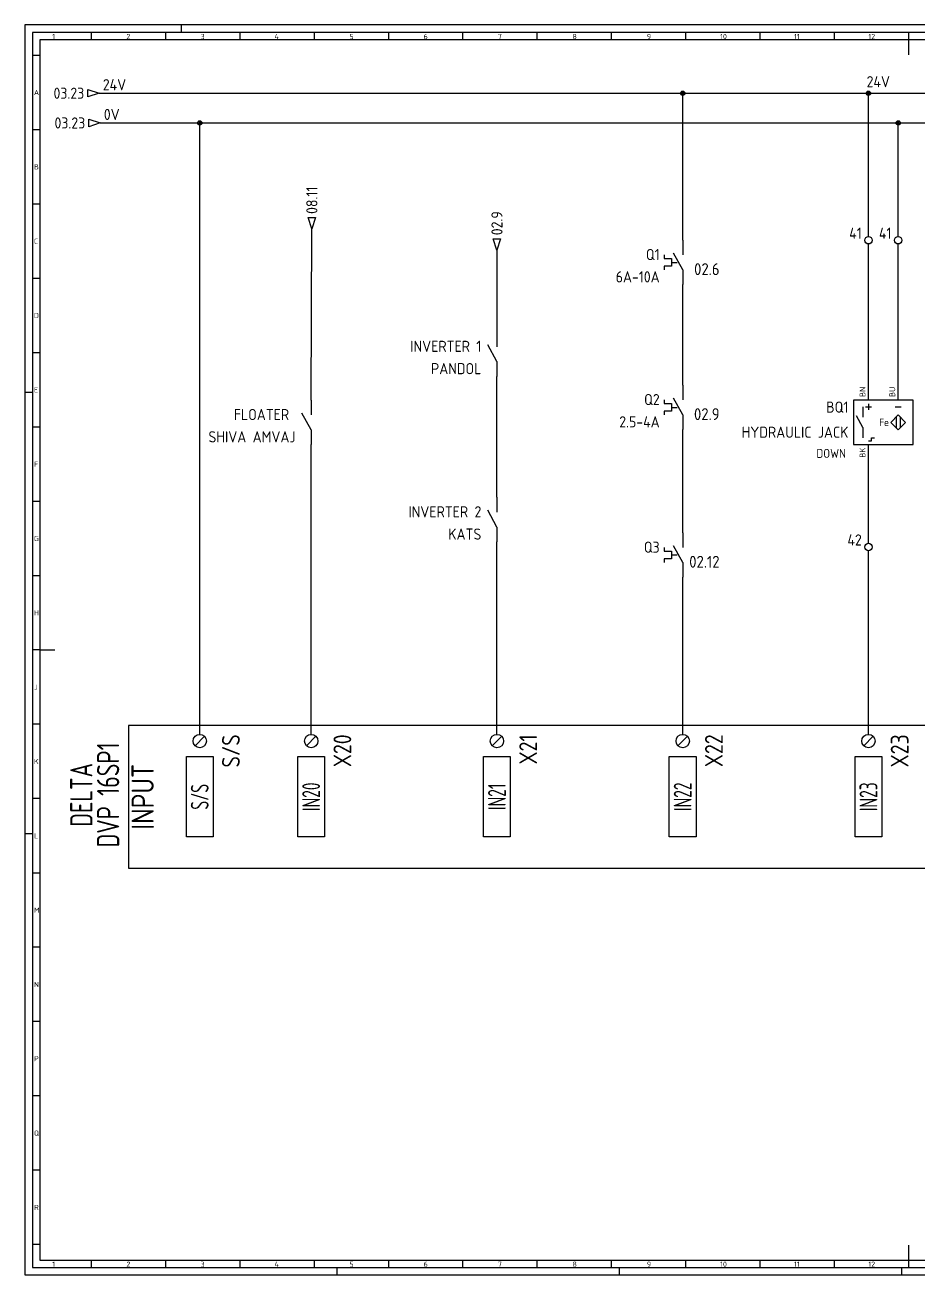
# Model space of a CAD drawing. Header units: millimetres. Extents: x 0 to 1189, y 5 to 846.
# Drawn here: x 0 to 600, y 5 to 846 of the extents above; entities that cross this region are included whole.
import ezdxf
from ezdxf.enums import TextEntityAlignment as Align

# ---------------------------------------------------------------- set-up
doc = ezdxf.new("R2010")
doc.units = ezdxf.units.MM
doc.header["$LTSCALE"] = 12
for name, color, linetype in [('035', 5, 'Continuous'), ('07', 7, 'Continuous'), ('DESC', 1, 'Continuous'), ('DESCCHILD', 20, 'Continuous'), ('MISC', 2, 'Continuous'), ('RED_2.5mm^2', 1, 'Continuous'), ('SYMS', 7, 'Continuous'), ('TAGS', 51, 'Continuous'), ('TERMS', 4, 'Continuous'), ('WIRENO', 70, 'Continuous'), ('WIREREF_DEST', 61, 'Continuous'), ('XREF', 7, 'Continuous'), ('XREFCHILD', 134, 'Continuous')]:
    doc.layers.add(name, color=color, linetype=linetype)
doc.styles.add('ISO Proportional', font='isocp.shx')
doc.styles.add('WD_IEC', font='ISOCP2.shx', dxfattribs={"width": 0.9, "height": 4})

# ---------------------------------------------------------------- blocks, each defined once
blk = doc.blocks.new('IEC_border_a0')
at = {"layer": '035', "color": 0}
for p, q in [((0, 841), (0, 0)), ((1189, 841), (0, 841)), ((44.5, 836), (44.5, 831)), ((94.5, 836), (94.5, 831)), ((105, 841), (105, 836)), ((144.5, 836), (144.5, 831)), ((194.5, 836), (194.5, 831)), ((244.5, 836), (244.5, 831)), ((294.5, 836), (294.5, 831)), ((344.5, 836), (344.5, 831)), ((394.5, 836), (394.5, 831)), ((444.5, 836), (444.5, 831)), ((494.5, 836), (494.5, 831)), ((544.5, 836), (544.5, 831)), ((594.5, 836), (594.5, 831)), ((9.98, 820.54), (5, 820.54)), ((9.98, 770.54), (5, 770.54)), ((9.98, 720.54), (5, 720.54)), ((9.98, 670.54), (5, 670.54)), ((9.98, 620.54), (5, 620.54)), ((0, 594), (5, 594)), ((10, 570.5), (5.02, 570.5)), ((10, 520.5), (5, 520.5)), ((10, 470.5), (5.02, 470.5)), ((10, 420.5), (5.02, 420.5)), ((10, 370.5), (5.02, 370.5)), ((10, 320.5), (5.02, 320.5)), ((0, 297), (5, 297)), ((10.02, 270.46), (5.03, 270.46)), ((10.02, 220.46), (5.03, 220.46)), ((10.02, 170.46), (5.03, 170.46)), ((10.02, 120.46), (5.03, 120.46)), ((10.02, 70.46), (5.03, 70.46)), ((10.03, 20.42), (5.05, 20.42)), ((44.5, 10), (44.5, 5)), ((94.5, 10), (94.5, 5)), ((144.5, 10), (144.5, 5)), ((194.5, 10), (194.5, 5)), ((244.5, 10), (244.5, 5)), ((294.5, 10), (294.5, 5)), ((344.5, 10), (344.5, 5)), ((394.5, 10), (394.5, 5)), ((444.5, 10), (444.5, 5)), ((494.5, 10), (494.5, 5)), ((544.5, 10), (544.5, 5)), ((594.5, 10), (594.5, 5)), ((0, 0), (1189, 0)), ((210, 0), (210, 5)), ((400, 0), (400, 5)), ((590, 0), (590, 5))]:
    blk.add_line(p, q, dxfattribs=at)
blk.add_lwpolyline([(10, 10), (1179, 10), (1179, 831), (10, 831)], close=True, dxfattribs=at)
at = {"layer": '07', "color": 0}
for p, q in [((594.5, 831), (594.5, 821)), ((10, 420.5), (20, 420.5)), ((594.5, 20), (594.5, 10))]:
    blk.add_line(p, q, dxfattribs=at)
blk.add_lwpolyline([(5, 5), (1184, 5), (1184, 836), (5, 836)], close=True, dxfattribs=at)
at = {"layer": '035', "color": 0, "style": 'ISO Proportional'}
for s, p in [('1', (18.31, 831.5)), ('2', (68.23, 831.5)), ('3', (118.18, 831.5)), ('4', (167.88, 831.5)), ('5', (218.34, 831.5)), ('6', (268.19, 831.5)), ('7', (318.17, 831.5)), ('8', (368.42, 831.5)), ('9', (418.46, 831.5)), ('10', (467.72, 831.5)), ('11', (517.49, 831.5)), ('12', (567.49, 831.5)), ('A', (6, 793.79)), ('B', (6, 743.79)), ('C', (6, 693.79)), ('D', (6, 643.79)), ('E', (6.02, 593.75)), ('F', (6.02, 543.75)), ('G', (6.02, 493.75)), ('H', (6.02, 443.75)), ('J', (6.02, 393.75)), ('K', (6.02, 343.75)), ('L', (6.03, 293.72)), ('M', (6.03, 243.72)), ('N', (6.03, 193.72)), ('P', (6.03, 143.72)), ('Q', (6.03, 93.72)), ('R', (6.05, 43.68)), ('1', (18.31, 5.5)), ('2', (68.23, 5.5)), ('3', (118.18, 5.5)), ('4', (167.88, 5.5)), ('5', (218.34, 5.5)), ('6', (268.19, 5.5)), ('7', (318.17, 5.5)), ('8', (368.42, 5.5)), ('9', (418.46, 5.5)), ('10', (467.72, 5.5)), ('11', (517.49, 5.5)), ('12', (567.49, 5.5))]:
    blk.add_text(s, height=3.5, dxfattribs=at).set_placement(p)
blk = doc.blocks.new('PLCIO_F85')
blk.add_line((1036, 48), (1036, -48))
at = {"layer": 'SYMS'}
for p, q in [((-48, 48), (-48, -48)), ((1036, 48), (-48, 48)), ((-3.18, 34.32), (3.18, 40.68)), ((71.82, 34.32), (78.18, 40.68)), ((196.82, 34.32), (203.18, 40.68)), ((321.82, 34.32), (328.18, 40.68)), ((446.82, 34.32), (453.18, 40.68)), ((571.82, 34.32), (578.18, 40.68)), ((696.82, 34.32), (703.18, 40.68)), ((821.82, 34.32), (828.18, 40.68)), ((946.82, 34.32), (953.18, 40.68)), ((-9, -27), (-9, 27)), ((-9, 27), (9, 27)), ((9, 27), (9, -27)), ((66, -27), (66, 27)), ((66, 27), (84, 27)), ((84, 27), (84, -27)), ((191, -27), (191, 27)), ((191, 27), (209, 27)), ((209, 27), (209, -27)), ((316, -27), (316, 27)), ((316, 27), (334, 27)), ((334, 27), (334, -27)), ((441, -27), (441, 27)), ((441, 27), (459, 27)), ((459, 27), (459, -27)), ((566, -27), (566, 27)), ((566, 27), (584, 27)), ((584, 27), (584, -27)), ((691, -27), (691, 27)), ((691, 27), (709, 27)), ((709, 27), (709, -27)), ((816, -27), (816, 27)), ((816, 27), (834, 27)), ((834, 27), (834, -27)), ((941, -27), (941, 27)), ((941, 27), (959, 27)), ((959, 27), (959, -27)), ((9, -27), (-9, -27)), ((84, -27), (66, -27)), ((209, -27), (191, -27)), ((334, -27), (316, -27)), ((459, -27), (441, -27)), ((584, -27), (566, -27)), ((709, -27), (691, -27)), ((834, -27), (816, -27)), ((959, -27), (941, -27)), ((-48, -48), (1036, -48))]:
    blk.add_line(p, q, dxfattribs=at)
for centre in [(0, 37.5), (75, 37.5), (200, 37.5), (325, 37.5), (450, 37.5), (575, 37.5), (700, 37.5), (825, 37.5), (950, 37.5)]:
    blk.add_circle(centre, 4.5, dxfattribs=at)
at = {"layer": 'SYMS', "style": 'WD_IEC', "width": 0.9}
for tag, p in [('TERMDESC02', (81.25, 60)), ('TERMDESC03', (206.25, 60)), ('TERMDESC04', (331.25, 60)), ('TERMDESC05', (456.25, 60)), ('TERMDESC06', (581.25, 60)), ('TERMDESC08', (831.25, 60)), ('TERMDESC09', (956.25, 60)), ('TERMDESC01', (6.25, 60)), ('TERMDESC07', (706.25, 60))]:
    blk.add_attdef(tag, text='', height=12, rotation=90, dxfattribs=at).set_placement(p, align=Align.TOP_LEFT)
at = {"layer": 'SYMS', "style": 'WD_IEC', "width": 0.9, "flags": 1}
for tag, p in [('X2TERM01', (0, 42)), ('X2TERM02', (75, 42)), ('X2TERM03', (200, 42)), ('X2TERM04', (325, 42)), ('X2TERM05', (450, 42)), ('X2TERM06', (575, 42)), ('X2TERM07', (700, 42)), ('X2TERM08', (825, 42)), ('X2TERM09', (950, 42))]:
    blk.add_attdef(tag, text='', height=1.92, rotation=90, dxfattribs=at).set_placement(p, align=Align.RIGHT)
at = {"layer": 'SYMS', "style": 'WD_IEC', "width": 0.9}
for tag, p in [('TERM01', (15, 42)), ('TERM02', (90, 42)), ('TERM03', (215, 42)), ('TERM04', (340, 42)), ('TERM05', (465, 42)), ('TERM06', (590, 42)), ('TERM07', (715, 42)), ('TERM08', (840, 42)), ('TERM09', (965, 42))]:
    blk.add_attdef(tag, text='', height=12, rotation=90, dxfattribs=at).set_placement(p, align=Align.TOP_RIGHT)
at = {"layer": 'SYMS', "style": 'WD_IEC'}
for tag, width, p in [('LINE1', 0.9, (-87, 0)), ('LINE2', 0.9, (-69, 0)), ('DESC', 0.9, (-50.84, 0)), ('INST', 0.8, (-159, 0)), ('LOC', 0.8, (-141, 0)), ('MFG', 0.8, (-123, 0)), ('CAT', 0.8, (-105, 0)), ('TAG', 0.9, (-30.87, 0))]:
    blk.add_attdef(tag, text='', height=15, rotation=90, dxfattribs=dict(at, width=width)).set_placement(p, align=Align.CENTER)
at = {"layer": 'SYMS', "style": 'WD_IEC', "width": 0.7}
for tag, p in [('TAGA02', (75, 0)), ('TAGA03', (200, 0)), ('TAGA04', (325, 0)), ('TAGA05', (450, 0)), ('TAGA06', (575, 0)), ('TAGA07', (700, 0)), ('TAGA08', (825, 0)), ('TAGA09', (950, 0)), ('TAGA01', (0, 0))]:
    blk.add_attdef(tag, text='', height=12, rotation=90, dxfattribs=at).set_placement(p, align=Align.MIDDLE_CENTER)
at = {"layer": 'SYMS', "linetype": 'Continuous', "style": 'WD_IEC', "width": 0.9, "flags": 9}
blk.add_attdef('ASSYCODE', text='', height=1.92, rotation=90, dxfattribs=at).set_placement((-102.85, -22.08), align=Align.CENTER)
at = {"layer": 'SYMS', "style": 'WD_IEC', "width": 0.9}
for tag, p in [('DESCA01', (-9, -111)), ('DESCB01', (9, -111)), ('DESCC01', (27, -111)), ('DESCD01', (45, -111)), ('DESCE01', (63, -111)), ('DESCA02', (66, -111)), ('DESCB02', (84, -111)), ('DESCC02', (102, -111)), ('DESCD02', (120, -111)), ('DESCE02', (138, -111)), ('DESCA03', (191, -111)), ('DESCB03', (209, -111)), ('DESCC03', (227, -111)), ('DESCD03', (245, -111)), ('DESCE03', (263, -111)), ('DESCA04', (316, -111)), ('DESCB04', (334, -111)), ('DESCC04', (352, -111)), ('DESCD04', (370, -111)), ('DESCE04', (388, -111)), ('DESCA05', (441, -111)), ('DESCB05', (459, -111)), ('DESCC05', (477, -111)), ('DESCD05', (495, -111)), ('DESCE05', (513, -111)), ('DESCA06', (566, -111)), ('DESCB06', (584, -111)), ('DESCC06', (602, -111)), ('DESCD06', (620, -111)), ('DESCE06', (638, -111)), ('DESCA07', (691, -111)), ('DESCB07', (709, -111)), ('DESCC07', (727, -111)), ('DESCD07', (745, -111)), ('DESCE07', (763, -111)), ('DESCA08', (816, -111)), ('DESCB08', (834, -111)), ('DESCC08', (852, -111)), ('DESCD08', (870, -111)), ('DESCE08', (888, -111)), ('DESCA09', (941, -111)), ('DESCB09', (959, -111)), ('DESCC09', (977, -111)), ('DESCD09', (995, -111)), ('DESCE09', (1013, -111))]:
    blk.add_attdef(tag, text='', height=15, rotation=90, dxfattribs=at).set_placement(p, align=Align.RIGHT)
blk = doc.blocks.new('WDDOT')
for radius in [0.72, 0.449, 0.223]:
    blk.add_circle((0, 0), radius)
blk = doc.blocks.new('VCR21')
for p, q in [((0, 7.5), (0, 2.5)), ((0, -2.5), (-3.12, 3.12)), ((0, -2.5), (0, -7.5))]:
    blk.add_line(p, q)
at = {"style": 'WD_IEC'}
for tag, p in [('INST', (-5.25, 6.75)), ('LOC', (-5.25, 3.75)), ('TAG2', (-5.25, 0.75)), ('XREF', (-5.25, -3.75)), ('DESC2', (-5.25, -9.75)), ('DESC1', (-5.25, -6.75)), ('DESC3', (-5.25, -12.75))]:
    blk.add_attdef(tag, text='', height=2.5, dxfattribs=at).set_placement(p, align=Align.RIGHT)
blk.add_attdef('TERM01', text='', height=2, rotation=90, dxfattribs=at).set_placement((-1, 7.5), align=Align.RIGHT)
at = {"style": 'WD_IEC', "flags": 1}
for tag, p, height in [('X2TERM01', (0, 7.5), 0.32), ('X4LINK', (-2.75, 0), 0.32), ('X1LINK', (-0.5, 0), 0.32), ('CONTACT', (4, -3.5), 1), ('FAMILY', (4, -5), 1), ('COMMON', (5.25, -4.75), 1), ('X8TERM02', (0, -7.5), 0.32)]:
    blk.add_attdef(tag, p, '', height=height, dxfattribs=at)
at = {"style": 'WD_IEC'}
blk.add_attdef('TERM02', (-1, -7.5), '', height=2, rotation=90, dxfattribs=at)
blk = doc.blocks.new('VOL21')
for p, q in [((0, 7.5), (0, 2.5)), ((-6.25, 2.5), (-6.25, 1.25)), ((-6.25, 1.25), (-3.75, 1.25)), ((-3.75, 1.25), (-3.75, -1.25)), ((-3.75, 0), (-1.875, 0)), ((0, -2.5), (-3.125, 3.125)), ((-6.25, -1.25), (-6.25, -2.5)), ((-3.75, -1.25), (-6.25, -1.25)), ((0, -2.5), (0, -7.5))]:
    blk.add_line(p, q)
at = {"style": 'WD_IEC'}
for tag, p in [('INST', (-7.75, 6.75)), ('LOC', (-7.75, 3.75)), ('TAG2', (-7.75, 0.75)), ('XREF', (-7.75, -3.75)), ('DESC2', (-7.75, -9.75)), ('DESC1', (-7.75, -6.75)), ('DESC3', (-7.75, -12.75))]:
    blk.add_attdef(tag, text='', height=2.5, dxfattribs=at).set_placement(p, align=Align.RIGHT)
blk.add_attdef('TERM01', text='', height=2, rotation=90, dxfattribs=at).set_placement((-1, 7.5), align=Align.RIGHT)
at = {"style": 'WD_IEC', "flags": 1}
for tag, p, height in [('X2TERM01', (0, 7.5), 0.32), ('X4LINK', (-6.375, 0), 0.32), ('X1LINK', (-0.5, 0), 0.32), ('CONTACT', (4, -3.5), 1), ('FAMILY', (4, -5), 1), ('COMMON', (5.25, -4.75), 1), ('X8TERM02', (0, -7.5), 0.32)]:
    blk.add_attdef(tag, p, '', height=height, dxfattribs=at)
at = {"style": 'WD_IEC'}
blk.add_attdef('TERM02', (-1, -7.5), '', height=2, rotation=90, dxfattribs=at)
blk = doc.blocks.new('VPX11IN3')
for p, q in [((-1.875, 5.25), (-1.875, 1.75)), ((-1, 5.25), (1, 5.25)), ((0, 6.25), (0, 4.25)), ((9, 5.25), (11, 5.25)), ((-1.875, -1.75), (-4.0625, 2.1875)), ((9.375, 1.875), (9.375, -1.875)), ((10.625, 1.875), (10.625, -1.875)), ((-1.875, -1.75), (-1.875, -5.25)), ((0, -6.25), (1, -6.25)), ((1, -6.25), (1, -5.25)), ((1, -5.25), (2, -5.25))]:
    blk.add_line(p, q)
for points in [[(-5, -7.5), (15, -7.5), (15, 7.5), (-5, 7.5)], [(10, 2.5), (12.5, 0), (10, -2.5), (7.5, 0)]]:
    blk.add_lwpolyline(points, close=True)
at = {"style": 'WD_IEC'}
blk.add_text('Fe', height=2.5, dxfattribs=at).set_placement((6.875, 0), align=Align.MIDDLE_RIGHT)
for tag, p in [('INST', (-6.75, 10.25)), ('LOC', (-6.75, 6.75)), ('TAG1', (-6.75, 3.25)), ('DESC1', (-6.75, -5.2)), ('DESC2', (-6.75, -8.7)), ('DESC3', (-6.75, -12.2)), ('WDTAGALT', (-6.25, -15.125))]:
    blk.add_attdef(tag, text='', height=2.5, dxfattribs=at).set_placement(p, align=Align.RIGHT)
for tag, p in [('TERM02', (-1, 8.5)), ('TERM03', (9, 8.5))]:
    blk.add_attdef(tag, p, '', height=2, rotation=90, dxfattribs=at)
at = {"style": 'WD_IEC', "flags": 1}
for tag, p, height in [('X2TERM02', (0, 7.5), 0.32), ('X2TERM03', (10, 7.5), 0.32), ('MFG', (17.75, 6.5), 1.5), ('CAT', (17.75, 4), 1.5), ('ASSYCODE', (16, -4), 1), ('X8TERM01', (0, -7.5), 0.32), ('FAMILY', (16, -5.5), 1), ('CATDESC', (16, -7), 1)]:
    blk.add_attdef(tag, p, '', height=height, dxfattribs=at)
at = {"lineweight": 15, "style": 'WD_IEC'}
blk.add_attdef('XREF', text='', height=2.5, dxfattribs=at).set_placement((-6.75, -1.35), align=Align.RIGHT)
at = {"style": 'WD_IEC'}
blk.add_attdef('TERM01', text='', height=2, rotation=90, dxfattribs=at).set_placement((-1, -8.5), align=Align.RIGHT)
blk = doc.blocks.new('HA1D3')
blk.add_lwpolyline([(0, 0), (-3.75, -1.25), (-3.75, 1.25)], close=True)
at = {"style": 'WD_IEC'}
blk.add_attdef('XREF', text='', height=2.5, dxfattribs=at).set_placement((-5, 0), align=Align.MIDDLE_RIGHT)
at = {"style": 'WD_IEC', "flags": 1}
blk.add_attdef('SIGCODE', text='', height=1, dxfattribs=at).set_placement((-2.5, 1.8), align=Align.RIGHT)
at = {"style": 'WD_IEC'}
for tag, p, height, flags in [('X1TERM01', (0, 0), 0.32, 1), ('WIRENO', (1.25, 1), 2.5, 8)]:
    blk.add_attdef(tag, p, '', height=height, dxfattribs=dict(at, flags=flags))
blk.add_attdef('DESC1', text='', height=2.5, dxfattribs=at).set_placement((1.25, -1), align=Align.TOP_LEFT)
blk = doc.blocks.new('WD_WNH')
at = {"linetype": 'Continuous', "style": 'WD_IEC', "width": 0.8}
blk.add_attdef('WIRENO', text='', height=2.5, dxfattribs=at).set_placement((0, 0.75), align=Align.CENTER)
at = {"style": 'WD_IEC', "flags": 1}
for tag, p in [('W08USER', (0, 0.375)), ('W04USER', (0, 0.875)), ('W05USER', (0, 0.75)), ('W09USER', (0, 0.25)), ('W03USER', (0, 1)), ('W06USER', (0, 0.625)), ('W07USER', (0, 0.5)), ('W02USER', (0, 1.125)), ('W01USER', (0, 1.25)), ('W10USER', (0, 0.125))]:
    blk.add_attdef(tag, text='', height=0.08, dxfattribs=at).set_placement(p, align=Align.CENTER)
blk = doc.blocks.new('HA1D2')
blk.add_lwpolyline([(0, 0), (-1.25, 3.75), (1.25, 3.75)], close=True)
at = {"style": 'WD_IEC'}
blk.add_attdef('XREF', text='', height=2.5, rotation=90, dxfattribs=at).set_placement((0, 5), align=Align.MIDDLE_LEFT)
at = {"style": 'WD_IEC', "flags": 1}
blk.add_attdef('SIGCODE', text='', height=1, dxfattribs=at).set_placement((-2.5, 1.8), align=Align.RIGHT)
blk.add_attdef('X8TERM01', (0, 0), '', height=0.32, dxfattribs=at)
at = {"style": 'WD_IEC', "flags": 8}
blk.add_attdef('WIRENO', text='', height=2.5, rotation=90, dxfattribs=at).set_placement((-1, -1.25), align=Align.RIGHT)
at = {"style": 'WD_IEC'}
blk.add_attdef('DESC1', text='', height=2.5, rotation=90, dxfattribs=at).set_placement((1, -1.25), align=Align.TOP_RIGHT)
blk = doc.blocks.new('VT0002')
blk.add_circle((0, 0), 1.25)
at = {"style": 'WD_IEC'}
for tag, p in [('INST', (-2.25, 6.5)), ('LOC', (-2.25, 3.5)), ('DESC1', (-2.25, -6.25)), ('DESC2', (-2.25, -9.25)), ('DESC3', (-2.25, -12.25))]:
    blk.add_attdef(tag, text='', height=2.5, dxfattribs=at).set_placement(p, align=Align.RIGHT)
at = {"style": 'WD_IEC', "flags": 1}
for tag, p, height in [('ASSYCODE', (2.75, 10.75), 1), ('CATDESC', (2.75, 9.25), 1), ('MFG', (2.75, 7.25), 1.5), ('CAT', (2.75, 4.75), 1.5), ('X4PIN01', (-1.25, 1), 0.25), ('X4TERM01', (-1.25, 0), 0.25), ('X4TERMDESC01', (-1.25, 0.5), 0.4), ('STRIPSEQ', (0, 0), 0.025), ('X2PIN01', (0, 2.25), 0.25), ('X2TERM01', (0, 1.25), 0.25), ('X8PIN01', (0, -0.25), 0.25), ('X2TERMDESC01', (0, 1.75), 0.4), ('X1PIN01', (1.25, 1), 0.25), ('X1TERM01', (1.25, 0), 0.25), ('X1TERMDESC01', (1.25, 0.5), 0.4), ('LINKTERM', (0, -0.04), 0.025), ('X8TERM01', (0, -1.25), 0.25), ('X8TERMDESC01', (0, -0.75), 0.4)]:
    blk.add_attdef(tag, p, '', height=height, dxfattribs=at)
at = {"style": 'WD_IEC', "flags": 8}
for tag, height, p in [('TAGSTRIP', 2.5, (-2.25, 0.5)), ('TERM01', 2, (-2.25, -3.25))]:
    blk.add_attdef(tag, text='', height=height, dxfattribs=at).set_placement(p, align=Align.RIGHT)

msp = doc.modelspace()

# ---------------------------------------------------------------- linework, layer by layer
at = {"layer": 'RED_2.5mm^2', "color": 0}
for p, q in [((49.86, 800.03), (1098.08, 800.03)), ((442.58, 701.24), (442.58, 800.03)), ((567.58, 703.61), (567.58, 800.03)), ((50.53, 780.03), (1098.08, 780.03)), ((117.58, 368.68), (117.58, 780.03)), ((587.58, 703.61), (587.58, 780.03)), ((192.54, 593.6), (193.01, 708.82)), ((567.58, 593.6), (567.58, 698.61)), ((587.58, 593.6), (587.58, 698.61)), ((317.58, 694.48), (317.58, 639.5)), ((442.58, 603.69), (442.58, 671.24)), ((317.58, 528.17), (317.58, 609.5)), ((442.58, 504.37), (442.58, 573.69)), ((192.58, 368.68), (192.54, 563.6)), ((567.58, 497.23), (567.58, 563.6)), ((317.58, 368.68), (317.58, 498.17)), ((567.58, 368.68), (567.58, 492.23)), ((442.58, 368.68), (442.58, 474.37))]:
    msp.add_line(p, q, dxfattribs=at)

# ---------------------------------------------------------------- block references
msp.add_blockref('IEC_border_a0', (0, 4.94))
at = {"layer": 'SYMS'}
ref = msp.add_blockref('HA1D3', (49.86, 800.03), dxfattribs=dict(at, xscale=2, yscale=2, zscale=2))
ref.add_attrib('XREF', '03.23', dxfattribs={"layer": 'XREF', "height": 7.5, "style": 'WD_IEC'}).set_placement((39.86, 800.03), align=Align.MIDDLE_RIGHT)
ref.add_attrib('WIRENO', '24V', (52.36, 802.03), dxfattribs={"layer": 'WIREREF_DEST', "height": 7.5, "style": 'WD_IEC', "flags": 8})
at = {"layer": 'SYMS', "xscale": 2, "yscale": 2, "zscale": 2}
for p in [(442.58, 800.03), (567.58, 800.03), (117.58, 780.03), (587.58, 780.03)]:
    msp.add_blockref('WDDOT', p, dxfattribs=at)
at = {"layer": 'SYMS'}
ref = msp.add_blockref('HA1D3', (50.53, 780.03), dxfattribs=dict(at, xscale=2, yscale=2, zscale=2))
ref.add_attrib('XREF', '03.23', dxfattribs={"layer": 'XREF', "height": 7.5, "style": 'WD_IEC'}).set_placement((40.53, 780.03), align=Align.MIDDLE_RIGHT)
ref.add_attrib('WIRENO', '0V', (53.03, 782.03), dxfattribs={"layer": 'WIREREF_DEST', "height": 7.5, "style": 'WD_IEC', "flags": 8})
at = {"layer": 'SYMS', "color": 0}
ref = msp.add_blockref('HA1D2', (193.01, 708.82), dxfattribs=dict(at, xscale=2, yscale=2, zscale=2))
ref.add_attrib('XREF', '08.11', dxfattribs={"layer": 'XREF', "height": 7.5, "rotation": 90, "style": 'WD_IEC'}).set_placement((193.01, 718.82), align=Align.MIDDLE_LEFT)
ref = msp.add_blockref('HA1D2', (317.58, 694.48), dxfattribs=dict(at, xscale=2, yscale=2, zscale=2))
ref.add_attrib('XREF', '02.9', dxfattribs={"layer": 'XREF', "height": 7.5, "rotation": 90, "style": 'WD_IEC'}).set_placement((317.58, 704.48), align=Align.MIDDLE_LEFT)
ref = msp.add_blockref('VT0002', (567.58, 701.11), dxfattribs=dict(at, xscale=2, yscale=2, zscale=2))
ref.add_attrib('TAGSTRIP', '41', dxfattribs={"layer": 'TAGS', "height": 7.5, "style": 'WD_IEC', "flags": 8}).set_placement((563.08, 702.11), align=Align.RIGHT)
ref = msp.add_blockref('VT0002', (587.58, 701.11), dxfattribs=dict(at, xscale=2, yscale=2, zscale=2))
ref.add_attrib('TAGSTRIP', '41', dxfattribs={"layer": 'TAGS', "height": 7.5, "style": 'WD_IEC', "flags": 8}).set_placement((583.08, 702.11), align=Align.RIGHT)
ref = msp.add_blockref('VOL21', (442.58, 686.24), dxfattribs=dict(at, xscale=2, yscale=2, zscale=2))
ref.add_attrib('XREF', '02.6', dxfattribs={"layer": 'XREFCHILD', "height": 8, "style": 'WD_IEC'}).set_placement((467.4, 677.67), align=Align.RIGHT)
ref.add_attrib('DESC1', '6A-10A', dxfattribs={"layer": 'DESCCHILD', "height": 7.5, "style": 'WD_IEC'}).set_placement((427.08, 672.74), align=Align.RIGHT)
ref.add_attrib('TAG2', 'Q1', dxfattribs={"layer": 'TAGS', "height": 7.5, "style": 'WD_IEC'}).set_placement((427.08, 687.74), align=Align.RIGHT)
ref = msp.add_blockref('VCR21', (317.58, 624.5), dxfattribs=dict(at, xscale=2, yscale=2, zscale=2))
ref.add_attrib('DESC1', 'PANDOL', dxfattribs={"layer": 'DESCCHILD', "height": 7.5, "style": 'WD_IEC'}).set_placement((307.08, 611), align=Align.RIGHT)
ref.add_attrib('TAG2', 'INVERTER 1', dxfattribs={"layer": 'TAGS', "height": 7.5, "style": 'WD_IEC'}).set_placement((307.08, 626), align=Align.RIGHT)
ref = msp.add_blockref('VOL21', (442.58, 588.69), dxfattribs=dict(at, xscale=2, yscale=2, zscale=2))
ref.add_attrib('XREF', '02.9', dxfattribs={"layer": 'XREFCHILD', "height": 8, "style": 'WD_IEC'}).set_placement((467.4, 580.11), align=Align.RIGHT)
ref.add_attrib('DESC1', '2.5-4A', dxfattribs={"layer": 'DESCCHILD', "height": 7.5, "style": 'WD_IEC'}).set_placement((427.08, 575.19), align=Align.RIGHT)
ref.add_attrib('TAG2', 'Q2', dxfattribs={"layer": 'TAGS', "height": 7.5, "style": 'WD_IEC'}).set_placement((427.08, 590.19), align=Align.RIGHT)
ref = msp.add_blockref('VPX11IN3', (567.58, 578.6), dxfattribs=dict(at, xscale=2, yscale=2, zscale=2))
ref.add_attrib('TERM03', 'BU', (585.58, 595.6), dxfattribs={"layer": 'TERMS', "height": 4, "rotation": 90, "style": 'WD_IEC'})
ref.add_attrib('TERM02', 'BN', (565.58, 595.6), dxfattribs={"layer": 'TERMS', "height": 4, "rotation": 90, "style": 'WD_IEC'})
ref.add_attrib('TERM01', 'BK', dxfattribs={"layer": 'TERMS', "height": 4, "rotation": 90, "style": 'WD_IEC'}).set_placement((565.58, 561.6), align=Align.RIGHT)
ref.add_attrib('DESC2', 'DOWN', dxfattribs={"layer": 'DESC', "height": 6, "style": 'WD_IEC'}).set_placement((552.45, 554.71), align=Align.RIGHT)
ref.add_attrib('DESC1', 'HYDRAULIC JACK', dxfattribs={"layer": 'DESC', "height": 7.5, "style": 'WD_IEC'}).set_placement((554.08, 568.2), align=Align.RIGHT)
ref.add_attrib('TAG1', 'BQ1', dxfattribs={"layer": 'TAGS', "height": 7.5, "style": 'WD_IEC'}).set_placement((554.08, 585.1), align=Align.RIGHT)
ref = msp.add_blockref('VCR21', (192.54, 578.6), dxfattribs=dict(at, xscale=2, yscale=2, zscale=2))
ref.add_attrib('DESC1', 'SHIVA AMVAJ', dxfattribs={"layer": 'DESCCHILD', "height": 7.5, "style": 'WD_IEC'}).set_placement((182.04, 565.1), align=Align.RIGHT)
ref.add_attrib('TAG2', 'FLOATER ', dxfattribs={"layer": 'TAGS', "height": 7.5, "style": 'WD_IEC'}).set_placement((182.04, 580.1), align=Align.RIGHT)
ref = msp.add_blockref('VCR21', (317.58, 513.17), dxfattribs=dict(at, xscale=2, yscale=2, zscale=2))
ref.add_attrib('DESC1', 'KATS', dxfattribs={"layer": 'DESCCHILD', "height": 7.5, "style": 'WD_IEC'}).set_placement((307.08, 499.67), align=Align.RIGHT)
ref.add_attrib('TAG2', 'INVERTER 2', dxfattribs={"layer": 'TAGS', "height": 7.5, "style": 'WD_IEC'}).set_placement((307.08, 514.67), align=Align.RIGHT)
ref = msp.add_blockref('VOL21', (442.58, 489.37), dxfattribs=dict(at, xscale=2, yscale=2, zscale=2))
ref.add_attrib('XREF', '02.12', dxfattribs={"layer": 'XREFCHILD', "height": 8, "style": 'WD_IEC'}).set_placement((467.4, 480.79), align=Align.RIGHT)
ref.add_attrib('TAG2', 'Q3', dxfattribs={"layer": 'TAGS', "height": 7.5, "style": 'WD_IEC'}).set_placement((427.08, 490.87), align=Align.RIGHT)
ref = msp.add_blockref('VT0002', (567.58, 494.73), dxfattribs=dict(at, xscale=2, yscale=2, zscale=2))
ref.add_attrib('TAGSTRIP', '42', dxfattribs={"layer": 'TAGS', "height": 7.5, "style": 'WD_IEC', "flags": 8}).set_placement((563.08, 495.73), align=Align.RIGHT)
ref = msp.add_blockref('PLCIO_F85', (117.58, 326.68), dxfattribs=at)
ref.add_attrib('TERM01', 'S/S', dxfattribs={"layer": 'TERMS', "height": 12, "rotation": 90, "style": 'WD_IEC', "width": 0.9}).set_placement((132.58, 368.68), align=Align.TOP_RIGHT)
ref.add_attrib('TAGA01', 'S/S', dxfattribs={"layer": 'TAGS', "height": 12, "rotation": 90, "style": 'WD_IEC', "width": 0.7}).set_placement((117.58, 326.68), align=Align.MIDDLE_CENTER)
ref.add_attrib('TAG', 'INPUT', dxfattribs={"layer": 'TAGS', "height": 15, "rotation": 90, "style": 'WD_IEC', "width": 0.9}).set_placement((86.71, 326.68), align=Align.CENTER)
ref.add_attrib('CAT', 'DVP 16SP1', dxfattribs={"layer": 'MISC', "height": 15, "rotation": 90, "style": 'WD_IEC', "width": 0.8}).set_placement((63.42, 327.92), align=Align.CENTER)
ref.add_attrib('MFG', 'DELTA', dxfattribs={"layer": 'MISC', "height": 15, "rotation": 90, "style": 'WD_IEC', "width": 0.8}).set_placement((45.42, 327.92), align=Align.CENTER)
ref.add_attrib('TERM02', 'X20', dxfattribs={"layer": 'TERMS', "height": 12, "rotation": 90, "style": 'WD_IEC', "width": 0.9}).set_placement((207.58, 368.68), align=Align.TOP_RIGHT)
ref.add_attrib('TAGA02', 'IN20', dxfattribs={"layer": 'TAGS', "height": 12, "rotation": 90, "style": 'WD_IEC', "width": 0.7}).set_placement((192.58, 326.68), align=Align.MIDDLE_CENTER)
ref.add_attrib('TERM03', 'X21', dxfattribs={"layer": 'TERMS', "height": 12, "rotation": 90, "style": 'WD_IEC', "width": 0.9}).set_placement((332.58, 368.68), align=Align.TOP_RIGHT)
ref.add_attrib('TAGA03', 'IN21', dxfattribs={"layer": 'TAGS', "height": 12, "rotation": 90, "style": 'WD_IEC', "width": 0.7}).set_placement((317.58, 326.68), align=Align.MIDDLE_CENTER)
ref.add_attrib('TERM04', 'X22', dxfattribs={"layer": 'TERMS', "height": 12, "rotation": 90, "style": 'WD_IEC', "width": 0.9}).set_placement((457.58, 368.68), align=Align.TOP_RIGHT)
ref.add_attrib('TAGA04', 'IN22', dxfattribs={"layer": 'TAGS', "height": 12, "rotation": 90, "style": 'WD_IEC', "width": 0.7}).set_placement((442.58, 326.68), align=Align.MIDDLE_CENTER)
ref.add_attrib('TERM05', 'X23', dxfattribs={"layer": 'TERMS', "height": 12, "rotation": 90, "style": 'WD_IEC', "width": 0.9}).set_placement((582.58, 368.68), align=Align.TOP_RIGHT)
ref.add_attrib('TAGA05', 'IN23', dxfattribs={"layer": 'TAGS', "height": 12, "rotation": 90, "style": 'WD_IEC', "width": 0.7}).set_placement((567.58, 326.68), align=Align.MIDDLE_CENTER)
ref.add_attrib('TERM06', 'X24', dxfattribs={"layer": 'TERMS', "height": 12, "rotation": 90, "style": 'WD_IEC', "width": 0.9}).set_placement((707.58, 368.68), align=Align.TOP_RIGHT)
ref.add_attrib('TAGA06', 'IN24', dxfattribs={"layer": 'TAGS', "height": 12, "rotation": 90, "style": 'WD_IEC', "width": 0.7}).set_placement((692.58, 326.68), align=Align.MIDDLE_CENTER)
ref.add_attrib('TERM07', 'X25', dxfattribs={"layer": 'TERMS', "height": 12, "rotation": 90, "style": 'WD_IEC', "width": 0.9}).set_placement((832.58, 368.68), align=Align.TOP_RIGHT)
ref.add_attrib('TAGA07', 'IN25', dxfattribs={"layer": 'TAGS', "height": 12, "rotation": 90, "style": 'WD_IEC', "width": 0.7}).set_placement((817.58, 326.68), align=Align.MIDDLE_CENTER)
ref.add_attrib('TERM08', 'X26', dxfattribs={"layer": 'TERMS', "height": 12, "rotation": 90, "style": 'WD_IEC', "width": 0.9}).set_placement((957.58, 368.68), align=Align.TOP_RIGHT)
ref.add_attrib('TAGA08', 'IN26', dxfattribs={"layer": 'TAGS', "height": 12, "rotation": 90, "style": 'WD_IEC', "width": 0.7}).set_placement((942.58, 326.68), align=Align.MIDDLE_CENTER)
ref.add_attrib('TERM09', 'X27', dxfattribs={"layer": 'TERMS', "height": 12, "rotation": 90, "style": 'WD_IEC', "width": 0.9}).set_placement((1082.58, 368.68), align=Align.TOP_RIGHT)
ref.add_attrib('TAGA09', 'IN27', dxfattribs={"layer": 'TAGS', "height": 12, "rotation": 90, "style": 'WD_IEC', "width": 0.7}).set_placement((1067.58, 326.68), align=Align.MIDDLE_CENTER)
at = {"layer": 'WIRENO'}
ref = msp.add_blockref('WD_WNH', (573.97, 800.03), dxfattribs=dict(at, xscale=2, yscale=2, zscale=2))
ref.add_attrib('WIRENO', '24V', dxfattribs={"linetype": 'Continuous', "height": 7.5, "style": 'WD_IEC'}).set_placement((574.19, 804.06), align=Align.CENTER)

doc.saveas('drawing.dxf')
